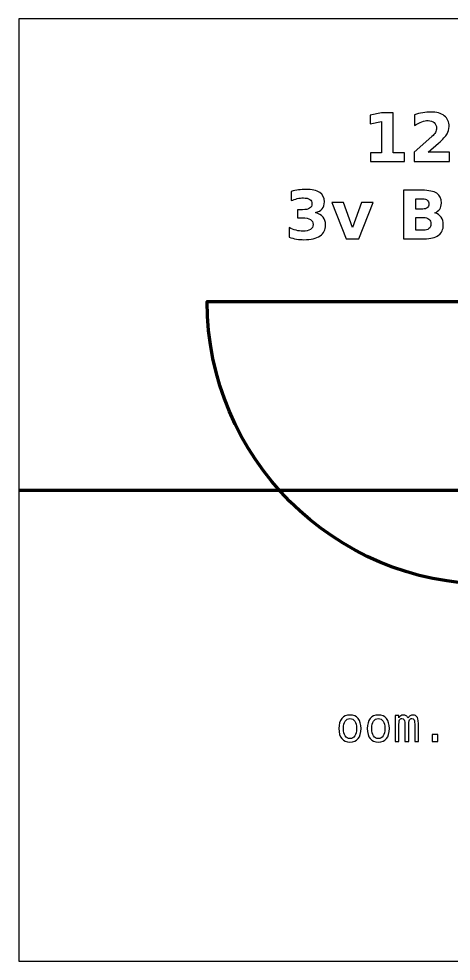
# Model space of a CAD drawing. Header units: centimetres. Extents: x -11.5 to -9.5, y -15.85 to -13.85.
# Drawn here: x -11.5 to -10.582, y -15.85 to -13.85 of the extents above; entities that cross this region are included whole.
import ezdxf

# ---------------------------------------------------------------- set-up
doc = ezdxf.new("R2010")
doc.units = ezdxf.units.CM
doc.header["$MEASUREMENT"] = 0
doc.layers.add('Layer 1', color=7, linetype='Continuous')

msp = doc.modelspace()

# ---------------------------------------------------------------- linework, layer by layer
at = {"layer": 'Layer 1', "color": 7}
msp.add_open_spline([(-11.5, -13.85), (-11.5, -13.85), (-9.5, -13.85), (-9.5, -13.85), (-9.5, -13.85), (-9.5, -13.85), (-9.5, -15.85), (-9.5, -15.85), (-9.5, -15.85), (-9.5, -15.85), (-11.5, -15.85), (-11.5, -15.85), (-11.5, -15.85), (-11.5, -15.85), (-11.5, -13.85), (-11.5, -13.85)], degree=3, knots=[0, 0, 0, 0, 0.25, 0.25, 0.25, 0.25, 0.5, 0.5, 0.5, 0.5, 0.75, 0.75, 0.75, 0.75, 1, 1, 1, 1], dxfattribs=at)
at = {"layer": 'Layer 1', "color": 250}
for points, knots in [([(-10.75327, -14.13415), (-10.75327, -14.13415), (-10.72984, -14.13415), (-10.72984, -14.13415), (-10.72984, -14.13415), (-10.72984, -14.13415), (-10.72984, -14.06766), (-10.72984, -14.06766), (-10.72984, -14.06766), (-10.72984, -14.06766), (-10.75388, -14.07263), (-10.75388, -14.07263), (-10.75388, -14.07263), (-10.75388, -14.07263), (-10.75388, -14.05456), (-10.75388, -14.05456), (-10.75388, -14.05456), (-10.75388, -14.05456), (-10.72998, -14.0496), (-10.72998, -14.0496), (-10.72998, -14.0496), (-10.72998, -14.0496), (-10.70477, -14.0496), (-10.70477, -14.0496), (-10.70477, -14.0496), (-10.70477, -14.0496), (-10.70477, -14.13415), (-10.70477, -14.13415), (-10.70477, -14.13415), (-10.70477, -14.13415), (-10.68135, -14.13415), (-10.68135, -14.13415), (-10.68135, -14.13415), (-10.68135, -14.13415), (-10.68135, -14.15247), (-10.68135, -14.15247), (-10.68135, -14.15247), (-10.68135, -14.15247), (-10.75327, -14.15247), (-10.75327, -14.15247), (-10.75327, -14.15247), (-10.75327, -14.15247), (-10.75327, -14.13415), (-10.75327, -14.13415)], [0, 0, 0, 0, 0.0909091, 0.0909091, 0.0909091, 0.0909091, 0.1818182, 0.1818182, 0.1818182, 0.1818182, 0.2727273, 0.2727273, 0.2727273, 0.2727273, 0.3636364, 0.3636364, 0.3636364, 0.3636364, 0.4545455, 0.4545455, 0.4545455, 0.4545455, 0.5454545, 0.5454545, 0.5454545, 0.5454545, 0.6363636, 0.6363636, 0.6363636, 0.6363636, 0.7272727, 0.7272727, 0.7272727, 0.7272727, 0.8181818, 0.8181818, 0.8181818, 0.8181818, 0.9090909, 0.9090909, 0.9090909, 0.9090909, 1, 1, 1, 1]), ([(-10.63095, -14.13297), (-10.63095, -14.13297), (-10.58567, -14.13297), (-10.58567, -14.13297), (-10.58567, -14.13297), (-10.58567, -14.13297), (-10.58567, -14.15247), (-10.58567, -14.15247), (-10.58567, -14.15247), (-10.58567, -14.15247), (-10.66044, -14.15247), (-10.66044, -14.15247), (-10.66044, -14.15247), (-10.66044, -14.15247), (-10.66044, -14.13297), (-10.66044, -14.13297), (-10.66044, -14.13297), (-10.66044, -14.13297), (-10.62288, -14.09984), (-10.62288, -14.09984), (-10.62288, -14.09984), (-10.61952, -14.0968), (-10.61705, -14.09384), (-10.61545, -14.09095), (-10.61545, -14.09095), (-10.61383, -14.08805), (-10.61303, -14.08504), (-10.61303, -14.08191), (-10.61303, -14.08191), (-10.61303, -14.07709), (-10.61465, -14.07321), (-10.61789, -14.07027), (-10.61789, -14.07027), (-10.62112, -14.06733), (-10.62542, -14.06588), (-10.63081, -14.06588), (-10.63081, -14.06588), (-10.63494, -14.06588), (-10.63946, -14.06677), (-10.64438, -14.06853), (-10.64438, -14.06853), (-10.64929, -14.0703), (-10.65456, -14.07293), (-10.66016, -14.07641), (-10.66016, -14.07641), (-10.66016, -14.07641), (-10.66016, -14.05381), (-10.66016, -14.05381), (-10.66016, -14.05381), (-10.65418, -14.05184), (-10.64828, -14.05033), (-10.64245, -14.0493), (-10.64245, -14.0493), (-10.63661, -14.04826), (-10.6309, -14.04774), (-10.62528, -14.04774), (-10.62528, -14.04774), (-10.61298, -14.04774), (-10.60341, -14.05045), (-10.59659, -14.05588), (-10.59659, -14.05588), (-10.58977, -14.06129), (-10.58636, -14.06884), (-10.58636, -14.07855), (-10.58636, -14.07855), (-10.58636, -14.08415), (-10.58781, -14.08937), (-10.59071, -14.09422), (-10.59071, -14.09422), (-10.5936, -14.09906), (-10.59969, -14.10555), (-10.60896, -14.11369), (-10.60896, -14.11369), (-10.60896, -14.11369), (-10.63095, -14.13297), (-10.63095, -14.13297)], [0, 0, 0, 0, 0.0526316, 0.0526316, 0.0526316, 0.0526316, 0.1052632, 0.1052632, 0.1052632, 0.1052632, 0.1578947, 0.1578947, 0.1578947, 0.1578947, 0.2105263, 0.2105263, 0.2105263, 0.2105263, 0.2631579, 0.2631579, 0.2631579, 0.2631579, 0.3157895, 0.3157895, 0.3157895, 0.3157895, 0.3684211, 0.3684211, 0.3684211, 0.3684211, 0.4210526, 0.4210526, 0.4210526, 0.4210526, 0.4736842, 0.4736842, 0.4736842, 0.4736842, 0.5263158, 0.5263158, 0.5263158, 0.5263158, 0.5789474, 0.5789474, 0.5789474, 0.5789474, 0.6315789, 0.6315789, 0.6315789, 0.6315789, 0.6842105, 0.6842105, 0.6842105, 0.6842105, 0.7368421, 0.7368421, 0.7368421, 0.7368421, 0.7894737, 0.7894737, 0.7894737, 0.7894737, 0.8421053, 0.8421053, 0.8421053, 0.8421053, 0.8947368, 0.8947368, 0.8947368, 0.8947368, 0.9473684, 0.9473684, 0.9473684, 0.9473684, 1, 1, 1, 1]), ([(-10.86984, -14.26124), (-10.86292, -14.26303), (-10.85763, -14.26616), (-10.85403, -14.27058), (-10.85403, -14.27058), (-10.85043, -14.27502), (-10.84862, -14.28064), (-10.84862, -14.28749), (-10.84862, -14.28749), (-10.84862, -14.29769), (-10.85253, -14.30545), (-10.86033, -14.31077), (-10.86033, -14.31077), (-10.86814, -14.31606), (-10.87953, -14.31872), (-10.89451, -14.31872), (-10.89451, -14.31872), (-10.8998, -14.31872), (-10.90509, -14.3183), (-10.91041, -14.31745), (-10.91041, -14.31745), (-10.9157, -14.3166), (-10.92094, -14.31531), (-10.92614, -14.31362), (-10.92614, -14.31362), (-10.92614, -14.31362), (-10.92614, -14.29315), (-10.92614, -14.29315), (-10.92614, -14.29315), (-10.92118, -14.29562), (-10.91626, -14.29751), (-10.91137, -14.29878), (-10.91137, -14.29878), (-10.90648, -14.30002), (-10.90166, -14.30066), (-10.89693, -14.30066), (-10.89693, -14.30066), (-10.8899, -14.30066), (-10.88451, -14.29943), (-10.88077, -14.29701), (-10.88077, -14.29701), (-10.87703, -14.29457), (-10.87515, -14.29109), (-10.87515, -14.28652), (-10.87515, -14.28652), (-10.87515, -14.28184), (-10.87708, -14.27829), (-10.88091, -14.27589), (-10.88091, -14.27589), (-10.88475, -14.27347), (-10.89041, -14.27227), (-10.89789, -14.27227), (-10.89789, -14.27227), (-10.89789, -14.27227), (-10.9085, -14.27227), (-10.9085, -14.27227), (-10.9085, -14.27227), (-10.9085, -14.27227), (-10.9085, -14.25517), (-10.9085, -14.25517), (-10.9085, -14.25517), (-10.9085, -14.25517), (-10.89735, -14.25517), (-10.89735, -14.25517), (-10.89735, -14.25517), (-10.89067, -14.25517), (-10.88573, -14.25414), (-10.88247, -14.25204), (-10.88247, -14.25204), (-10.8792, -14.24995), (-10.87757, -14.24678), (-10.87757, -14.24252), (-10.87757, -14.24252), (-10.87757, -14.23857), (-10.87915, -14.23551), (-10.88232, -14.23337), (-10.88232, -14.23337), (-10.8855, -14.23121), (-10.88997, -14.23013), (-10.89575, -14.23013), (-10.89575, -14.23013), (-10.90003, -14.23013), (-10.90434, -14.2306), (-10.90871, -14.23156), (-10.90871, -14.23156), (-10.91306, -14.23252), (-10.91739, -14.23396), (-10.92172, -14.23584), (-10.92172, -14.23584), (-10.92172, -14.23584), (-10.92172, -14.21641), (-10.92172, -14.21641), (-10.92172, -14.21641), (-10.91647, -14.21493), (-10.9113, -14.21383), (-10.90615, -14.2131), (-10.90615, -14.2131), (-10.901, -14.21237), (-10.89597, -14.21199), (-10.891, -14.21199), (-10.891, -14.21199), (-10.87764, -14.21199), (-10.86763, -14.21418), (-10.86099, -14.21858), (-10.86099, -14.21858), (-10.85436, -14.22295), (-10.85105, -14.22956), (-10.85105, -14.23838), (-10.85105, -14.23838), (-10.85105, -14.24438), (-10.85262, -14.24932), (-10.8558, -14.25315), (-10.8558, -14.25315), (-10.85897, -14.25698), (-10.86365, -14.25969), (-10.86984, -14.26124)], [0, 0, 0, 0, 0.0344828, 0.0344828, 0.0344828, 0.0344828, 0.0689655, 0.0689655, 0.0689655, 0.0689655, 0.1034483, 0.1034483, 0.1034483, 0.1034483, 0.137931, 0.137931, 0.137931, 0.137931, 0.1724138, 0.1724138, 0.1724138, 0.1724138, 0.2068966, 0.2068966, 0.2068966, 0.2068966, 0.2413793, 0.2413793, 0.2413793, 0.2413793, 0.2758621, 0.2758621, 0.2758621, 0.2758621, 0.3103448, 0.3103448, 0.3103448, 0.3103448, 0.3448276, 0.3448276, 0.3448276, 0.3448276, 0.3793103, 0.3793103, 0.3793103, 0.3793103, 0.4137931, 0.4137931, 0.4137931, 0.4137931, 0.4482759, 0.4482759, 0.4482759, 0.4482759, 0.4827586, 0.4827586, 0.4827586, 0.4827586, 0.5172414, 0.5172414, 0.5172414, 0.5172414, 0.5517241, 0.5517241, 0.5517241, 0.5517241, 0.5862069, 0.5862069, 0.5862069, 0.5862069, 0.6206897, 0.6206897, 0.6206897, 0.6206897, 0.6551724, 0.6551724, 0.6551724, 0.6551724, 0.6896552, 0.6896552, 0.6896552, 0.6896552, 0.7241379, 0.7241379, 0.7241379, 0.7241379, 0.7586207, 0.7586207, 0.7586207, 0.7586207, 0.7931034, 0.7931034, 0.7931034, 0.7931034, 0.8275862, 0.8275862, 0.8275862, 0.8275862, 0.862069, 0.862069, 0.862069, 0.862069, 0.8965517, 0.8965517, 0.8965517, 0.8965517, 0.9310345, 0.9310345, 0.9310345, 0.9310345, 0.9655172, 0.9655172, 0.9655172, 0.9655172, 1, 1, 1, 1]), ([(-10.61654, -14.26166), (-10.61085, -14.26331), (-10.60643, -14.26637), (-10.6033, -14.27084), (-10.6033, -14.27084), (-10.60017, -14.27528), (-10.59862, -14.28076), (-10.59862, -14.28723), (-10.59862, -14.28723), (-10.59862, -14.29715), (-10.60199, -14.30454), (-10.60869, -14.30941), (-10.60869, -14.30941), (-10.61539, -14.31427), (-10.6256, -14.31672), (-10.63929, -14.31672), (-10.63929, -14.31672), (-10.63929, -14.31672), (-10.68331, -14.31672), (-10.68331, -14.31672), (-10.68331, -14.31672), (-10.68331, -14.31672), (-10.68331, -14.21385), (-10.68331, -14.21385), (-10.68331, -14.21385), (-10.68331, -14.21385), (-10.64349, -14.21385), (-10.64349, -14.21385), (-10.64349, -14.21385), (-10.6292, -14.21385), (-10.61885, -14.21601), (-10.61245, -14.22032), (-10.61245, -14.22032), (-10.60603, -14.22465), (-10.60283, -14.23156), (-10.60283, -14.24106), (-10.60283, -14.24106), (-10.60283, -14.24607), (-10.60401, -14.25033), (-10.60634, -14.25386), (-10.60634, -14.25386), (-10.60869, -14.25736), (-10.61207, -14.25997), (-10.61654, -14.26166)], [0, 0, 0, 0, 0.0909091, 0.0909091, 0.0909091, 0.0909091, 0.1818182, 0.1818182, 0.1818182, 0.1818182, 0.2727273, 0.2727273, 0.2727273, 0.2727273, 0.3636364, 0.3636364, 0.3636364, 0.3636364, 0.4545455, 0.4545455, 0.4545455, 0.4545455, 0.5454545, 0.5454545, 0.5454545, 0.5454545, 0.6363636, 0.6363636, 0.6363636, 0.6363636, 0.7272727, 0.7272727, 0.7272727, 0.7272727, 0.8181818, 0.8181818, 0.8181818, 0.8181818, 0.9090909, 0.9090909, 0.9090909, 0.9090909, 1, 1, 1, 1]), ([(-10.83524, -14.23956), (-10.83524, -14.23956), (-10.81057, -14.23956), (-10.81057, -14.23956), (-10.81057, -14.23956), (-10.81057, -14.23956), (-10.79135, -14.29287), (-10.79135, -14.29287), (-10.79135, -14.29287), (-10.79135, -14.29287), (-10.77221, -14.23956), (-10.77221, -14.23956), (-10.77221, -14.23956), (-10.77221, -14.23956), (-10.74747, -14.23956), (-10.74747, -14.23956), (-10.74747, -14.23956), (-10.74747, -14.23956), (-10.77786, -14.31672), (-10.77786, -14.31672), (-10.77786, -14.31672), (-10.77786, -14.31672), (-10.80492, -14.31672), (-10.80492, -14.31672), (-10.80492, -14.31672), (-10.80492, -14.31672), (-10.83524, -14.23956), (-10.83524, -14.23956)], [0, 0, 0, 0, 0.1428571, 0.1428571, 0.1428571, 0.1428571, 0.2857143, 0.2857143, 0.2857143, 0.2857143, 0.4285714, 0.4285714, 0.4285714, 0.4285714, 0.5714286, 0.5714286, 0.5714286, 0.5714286, 0.7142857, 0.7142857, 0.7142857, 0.7142857, 0.8571429, 0.8571429, 0.8571429, 0.8571429, 1, 1, 1, 1]), ([(-10.64211, -14.25367), (-10.63792, -14.25367), (-10.63475, -14.25275), (-10.63261, -14.25092), (-10.63261, -14.25092), (-10.63044, -14.24908), (-10.62936, -14.24638), (-10.62936, -14.24278), (-10.62936, -14.24278), (-10.62936, -14.23925), (-10.63044, -14.23657), (-10.63261, -14.23471), (-10.63261, -14.23471), (-10.63475, -14.23285), (-10.63792, -14.23191), (-10.64211, -14.23191), (-10.64211, -14.23191), (-10.64211, -14.23191), (-10.65678, -14.23191), (-10.65678, -14.23191), (-10.65678, -14.23191), (-10.65678, -14.23191), (-10.65678, -14.25367), (-10.65678, -14.25367), (-10.65678, -14.25367), (-10.65678, -14.25367), (-10.64211, -14.25367), (-10.64211, -14.25367)], [0, 0, 0, 0, 0.1428571, 0.1428571, 0.1428571, 0.1428571, 0.2857143, 0.2857143, 0.2857143, 0.2857143, 0.4285714, 0.4285714, 0.4285714, 0.4285714, 0.5714286, 0.5714286, 0.5714286, 0.5714286, 0.7142857, 0.7142857, 0.7142857, 0.7142857, 0.8571429, 0.8571429, 0.8571429, 0.8571429, 1, 1, 1, 1]), ([(-10.64121, -14.29866), (-10.63587, -14.29866), (-10.63188, -14.29753), (-10.62917, -14.29529), (-10.62917, -14.29529), (-10.62649, -14.29304), (-10.62515, -14.28963), (-10.62515, -14.28509), (-10.62515, -14.28509), (-10.62515, -14.28064), (-10.62649, -14.2773), (-10.62915, -14.27507), (-10.62915, -14.27507), (-10.63181, -14.27283), (-10.63583, -14.27173), (-10.64121, -14.27173), (-10.64121, -14.27173), (-10.64121, -14.27173), (-10.65678, -14.27173), (-10.65678, -14.27173), (-10.65678, -14.27173), (-10.65678, -14.27173), (-10.65678, -14.29866), (-10.65678, -14.29866), (-10.65678, -14.29866), (-10.65678, -14.29866), (-10.64121, -14.29866), (-10.64121, -14.29866)], [0, 0, 0, 0, 0.1428571, 0.1428571, 0.1428571, 0.1428571, 0.2857143, 0.2857143, 0.2857143, 0.2857143, 0.4285714, 0.4285714, 0.4285714, 0.4285714, 0.5714286, 0.5714286, 0.5714286, 0.5714286, 0.7142857, 0.7142857, 0.7142857, 0.7142857, 0.8571429, 0.8571429, 0.8571429, 0.8571429, 1, 1, 1, 1]), ([(-10.79682, -15.32761), (-10.78924, -15.32761), (-10.78344, -15.33006), (-10.77942, -15.33498), (-10.77942, -15.33498), (-10.7754, -15.3399), (-10.77339, -15.34702), (-10.77339, -15.35632), (-10.77339, -15.35632), (-10.77339, -15.36567), (-10.77539, -15.37279), (-10.77939, -15.37769), (-10.77939, -15.37769), (-10.78341, -15.38259), (-10.78921, -15.38504), (-10.79682, -15.38504), (-10.79682, -15.38504), (-10.80442, -15.38504), (-10.81021, -15.38259), (-10.81423, -15.37769), (-10.81423, -15.37769), (-10.81823, -15.37279), (-10.82023, -15.36567), (-10.82023, -15.35632), (-10.82023, -15.35632), (-10.82023, -15.34702), (-10.81823, -15.3399), (-10.81423, -15.33498), (-10.81423, -15.33498), (-10.81021, -15.33006), (-10.80442, -15.32761), (-10.79682, -15.32761)], [0, 0, 0, 0, 0.125, 0.125, 0.125, 0.125, 0.25, 0.25, 0.25, 0.25, 0.375, 0.375, 0.375, 0.375, 0.5, 0.5, 0.5, 0.5, 0.625, 0.625, 0.625, 0.625, 0.75, 0.75, 0.75, 0.75, 0.875, 0.875, 0.875, 0.875, 1, 1, 1, 1]), ([(-10.79682, -15.33523), (-10.80139, -15.33523), (-10.80484, -15.337), (-10.80719, -15.34055), (-10.80719, -15.34055), (-10.80954, -15.3441), (-10.81071, -15.34937), (-10.81071, -15.35632), (-10.81071, -15.35632), (-10.81071, -15.36325), (-10.80954, -15.3685), (-10.80719, -15.37207), (-10.80719, -15.37207), (-10.80484, -15.37564), (-10.80139, -15.37742), (-10.79682, -15.37742), (-10.79682, -15.37742), (-10.79224, -15.37742), (-10.78877, -15.37564), (-10.78642, -15.37207), (-10.78642, -15.37207), (-10.78407, -15.3685), (-10.78291, -15.36325), (-10.78291, -15.35632), (-10.78291, -15.35632), (-10.78291, -15.34937), (-10.78407, -15.3441), (-10.78642, -15.34055), (-10.78642, -15.34055), (-10.78877, -15.337), (-10.79224, -15.33523), (-10.79682, -15.33523)], [0, 0, 0, 0, 0.125, 0.125, 0.125, 0.125, 0.25, 0.25, 0.25, 0.25, 0.375, 0.375, 0.375, 0.375, 0.5, 0.5, 0.5, 0.5, 0.625, 0.625, 0.625, 0.625, 0.75, 0.75, 0.75, 0.75, 0.875, 0.875, 0.875, 0.875, 1, 1, 1, 1]), ([(-10.73661, -15.32761), (-10.72903, -15.32761), (-10.72323, -15.33006), (-10.71921, -15.33498), (-10.71921, -15.33498), (-10.71519, -15.3399), (-10.71318, -15.34702), (-10.71318, -15.35632), (-10.71318, -15.35632), (-10.71318, -15.36567), (-10.71518, -15.37279), (-10.71918, -15.37769), (-10.71918, -15.37769), (-10.7232, -15.38259), (-10.729, -15.38504), (-10.73661, -15.38504), (-10.73661, -15.38504), (-10.74421, -15.38504), (-10.75, -15.38259), (-10.75402, -15.37769), (-10.75402, -15.37769), (-10.75802, -15.37279), (-10.76002, -15.36567), (-10.76002, -15.35632), (-10.76002, -15.35632), (-10.76002, -15.34702), (-10.75802, -15.3399), (-10.75402, -15.33498), (-10.75402, -15.33498), (-10.75, -15.33006), (-10.74421, -15.32761), (-10.73661, -15.32761)], [0, 0, 0, 0, 0.125, 0.125, 0.125, 0.125, 0.25, 0.25, 0.25, 0.25, 0.375, 0.375, 0.375, 0.375, 0.5, 0.5, 0.5, 0.5, 0.625, 0.625, 0.625, 0.625, 0.75, 0.75, 0.75, 0.75, 0.875, 0.875, 0.875, 0.875, 1, 1, 1, 1]), ([(-10.73661, -15.33523), (-10.74118, -15.33523), (-10.74463, -15.337), (-10.74698, -15.34055), (-10.74698, -15.34055), (-10.74933, -15.3441), (-10.7505, -15.34937), (-10.7505, -15.35632), (-10.7505, -15.35632), (-10.7505, -15.36325), (-10.74933, -15.3685), (-10.74698, -15.37207), (-10.74698, -15.37207), (-10.74463, -15.37564), (-10.74118, -15.37742), (-10.73661, -15.37742), (-10.73661, -15.37742), (-10.73203, -15.37742), (-10.72856, -15.37564), (-10.72621, -15.37207), (-10.72621, -15.37207), (-10.72386, -15.3685), (-10.7227, -15.36325), (-10.7227, -15.35632), (-10.7227, -15.35632), (-10.7227, -15.34937), (-10.72386, -15.3441), (-10.72621, -15.34055), (-10.72621, -15.34055), (-10.72856, -15.337), (-10.73203, -15.33523), (-10.73661, -15.33523)], [0, 0, 0, 0, 0.125, 0.125, 0.125, 0.125, 0.25, 0.25, 0.25, 0.25, 0.375, 0.375, 0.375, 0.375, 0.5, 0.5, 0.5, 0.5, 0.625, 0.625, 0.625, 0.625, 0.75, 0.75, 0.75, 0.75, 0.875, 0.875, 0.875, 0.875, 1, 1, 1, 1]), ([(-10.67349, -15.3345), (-10.67239, -15.33215), (-10.67097, -15.33041), (-10.66925, -15.3293), (-10.66925, -15.3293), (-10.66755, -15.32818), (-10.66549, -15.32761), (-10.66309, -15.32761), (-10.66309, -15.32761), (-10.65869, -15.32761), (-10.65558, -15.32931), (-10.65378, -15.33271), (-10.65378, -15.33271), (-10.65197, -15.33612), (-10.65107, -15.34252), (-10.65107, -15.35193), (-10.65107, -15.35193), (-10.65107, -15.35193), (-10.65107, -15.38362), (-10.65107, -15.38362), (-10.65107, -15.38362), (-10.65107, -15.38362), (-10.65927, -15.38362), (-10.65927, -15.38362), (-10.65927, -15.38362), (-10.65927, -15.38362), (-10.65927, -15.35232), (-10.65927, -15.35232), (-10.65927, -15.35232), (-10.65927, -15.3446), (-10.6597, -15.33982), (-10.66057, -15.33793), (-10.66057, -15.33793), (-10.66142, -15.33607), (-10.663, -15.33513), (-10.66529, -15.33513), (-10.66529, -15.33513), (-10.66789, -15.33513), (-10.66967, -15.33613), (-10.67064, -15.33813), (-10.67064, -15.33813), (-10.67159, -15.34013), (-10.67207, -15.34487), (-10.67207, -15.35232), (-10.67207, -15.35232), (-10.67207, -15.35232), (-10.67207, -15.38362), (-10.67207, -15.38362), (-10.67207, -15.38362), (-10.67207, -15.38362), (-10.68027, -15.38362), (-10.68027, -15.38362), (-10.68027, -15.38362), (-10.68027, -15.38362), (-10.68027, -15.35232), (-10.68027, -15.35232), (-10.68027, -15.35232), (-10.68027, -15.3445), (-10.68074, -15.33968), (-10.68167, -15.33787), (-10.68167, -15.33787), (-10.68259, -15.33605), (-10.68425, -15.33513), (-10.68667, -15.33513), (-10.68667, -15.33513), (-10.68905, -15.33513), (-10.69071, -15.33613), (-10.69162, -15.33813), (-10.69162, -15.33813), (-10.69256, -15.34013), (-10.69302, -15.34487), (-10.69302, -15.35232), (-10.69302, -15.35232), (-10.69302, -15.35232), (-10.69302, -15.38362), (-10.69302, -15.38362), (-10.69302, -15.38362), (-10.69302, -15.38362), (-10.70117, -15.38362), (-10.70117, -15.38362), (-10.70117, -15.38362), (-10.70117, -15.38362), (-10.70117, -15.32893), (-10.70117, -15.32893), (-10.70117, -15.32893), (-10.70117, -15.32893), (-10.69302, -15.32893), (-10.69302, -15.32893), (-10.69302, -15.32893), (-10.69302, -15.32893), (-10.69302, -15.33361), (-10.69302, -15.33361), (-10.69302, -15.33361), (-10.69196, -15.33166), (-10.69061, -15.33018), (-10.68899, -15.32915), (-10.68899, -15.32915), (-10.68739, -15.32813), (-10.68555, -15.32761), (-10.6835, -15.32761), (-10.6835, -15.32761), (-10.68102, -15.32761), (-10.67897, -15.32818), (-10.67732, -15.32931), (-10.67732, -15.32931), (-10.67567, -15.33046), (-10.6744, -15.33218), (-10.67349, -15.3345)], [0, 0, 0, 0, 0.037037, 0.037037, 0.037037, 0.037037, 0.0740741, 0.0740741, 0.0740741, 0.0740741, 0.1111111, 0.1111111, 0.1111111, 0.1111111, 0.1481481, 0.1481481, 0.1481481, 0.1481481, 0.1851852, 0.1851852, 0.1851852, 0.1851852, 0.2222222, 0.2222222, 0.2222222, 0.2222222, 0.2592593, 0.2592593, 0.2592593, 0.2592593, 0.2962963, 0.2962963, 0.2962963, 0.2962963, 0.3333333, 0.3333333, 0.3333333, 0.3333333, 0.3703704, 0.3703704, 0.3703704, 0.3703704, 0.4074074, 0.4074074, 0.4074074, 0.4074074, 0.4444444, 0.4444444, 0.4444444, 0.4444444, 0.4814815, 0.4814815, 0.4814815, 0.4814815, 0.5185185, 0.5185185, 0.5185185, 0.5185185, 0.5555556, 0.5555556, 0.5555556, 0.5555556, 0.5925926, 0.5925926, 0.5925926, 0.5925926, 0.6296296, 0.6296296, 0.6296296, 0.6296296, 0.6666667, 0.6666667, 0.6666667, 0.6666667, 0.7037037, 0.7037037, 0.7037037, 0.7037037, 0.7407407, 0.7407407, 0.7407407, 0.7407407, 0.7777778, 0.7777778, 0.7777778, 0.7777778, 0.8148148, 0.8148148, 0.8148148, 0.8148148, 0.8518519, 0.8518519, 0.8518519, 0.8518519, 0.8888889, 0.8888889, 0.8888889, 0.8888889, 0.9259259, 0.9259259, 0.9259259, 0.9259259, 0.962963, 0.962963, 0.962963, 0.962963, 1, 1, 1, 1]), ([(-10.62239, -15.36872), (-10.62239, -15.36872), (-10.61009, -15.36872), (-10.61009, -15.36872), (-10.61009, -15.36872), (-10.61009, -15.36872), (-10.61009, -15.38362), (-10.61009, -15.38362), (-10.61009, -15.38362), (-10.61009, -15.38362), (-10.62239, -15.38362), (-10.62239, -15.38362), (-10.62239, -15.38362), (-10.62239, -15.38362), (-10.62239, -15.36872), (-10.62239, -15.36872)], [0, 0, 0, 0, 0.25, 0.25, 0.25, 0.25, 0.5, 0.5, 0.5, 0.5, 0.75, 0.75, 0.75, 0.75, 1, 1, 1, 1])]:
    msp.add_open_spline(points, degree=3, knots=knots, dxfattribs=at)
at = {"layer": 'Layer 1', "color": 7, "lineweight": 106}
msp.add_open_spline([(-10.50003, -14.45), (-10.50003, -14.45), (-11.1, -14.45), (-11.1, -14.45), (-11.1, -14.45), (-11.1, -14.78136), (-10.83133, -15.05003), (-10.50003, -15.05003), (-10.50003, -15.05003), (-10.16867, -15.05003), (-9.90001, -14.78136), (-9.90001, -14.45), (-9.90001, -14.45), (-9.90001, -14.45), (-10.50003, -14.45), (-10.50003, -14.45)], degree=3, knots=[0, 0, 0, 0, 0.25, 0.25, 0.25, 0.25, 0.5, 0.5, 0.5, 0.5, 0.75, 0.75, 0.75, 0.75, 1, 1, 1, 1], dxfattribs=at)
at = {"layer": 'Layer 1', "color": 250, "lineweight": 106}
msp.add_open_spline([(-11.5, -14.85), (-11.5, -14.85), (-9.5, -14.85), (-9.5, -14.85)], degree=3, dxfattribs=at)

doc.saveas('drawing.dxf')
